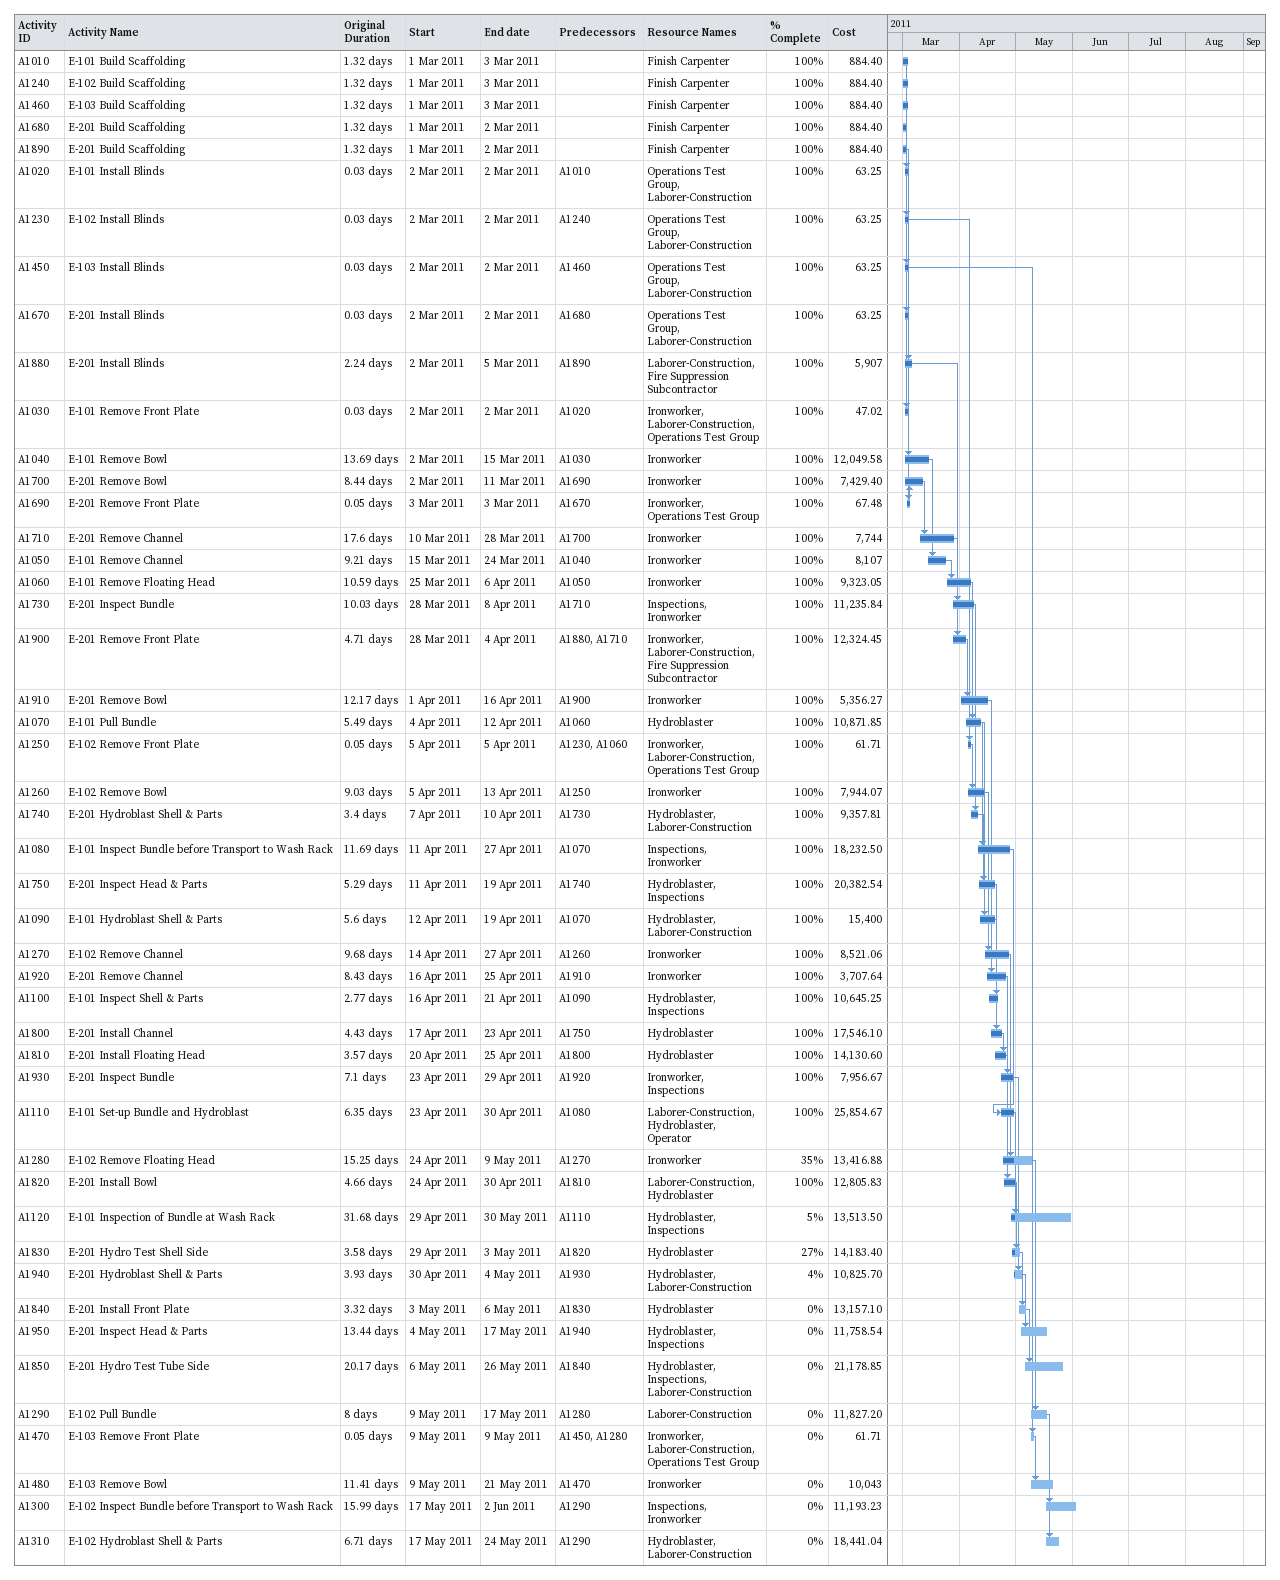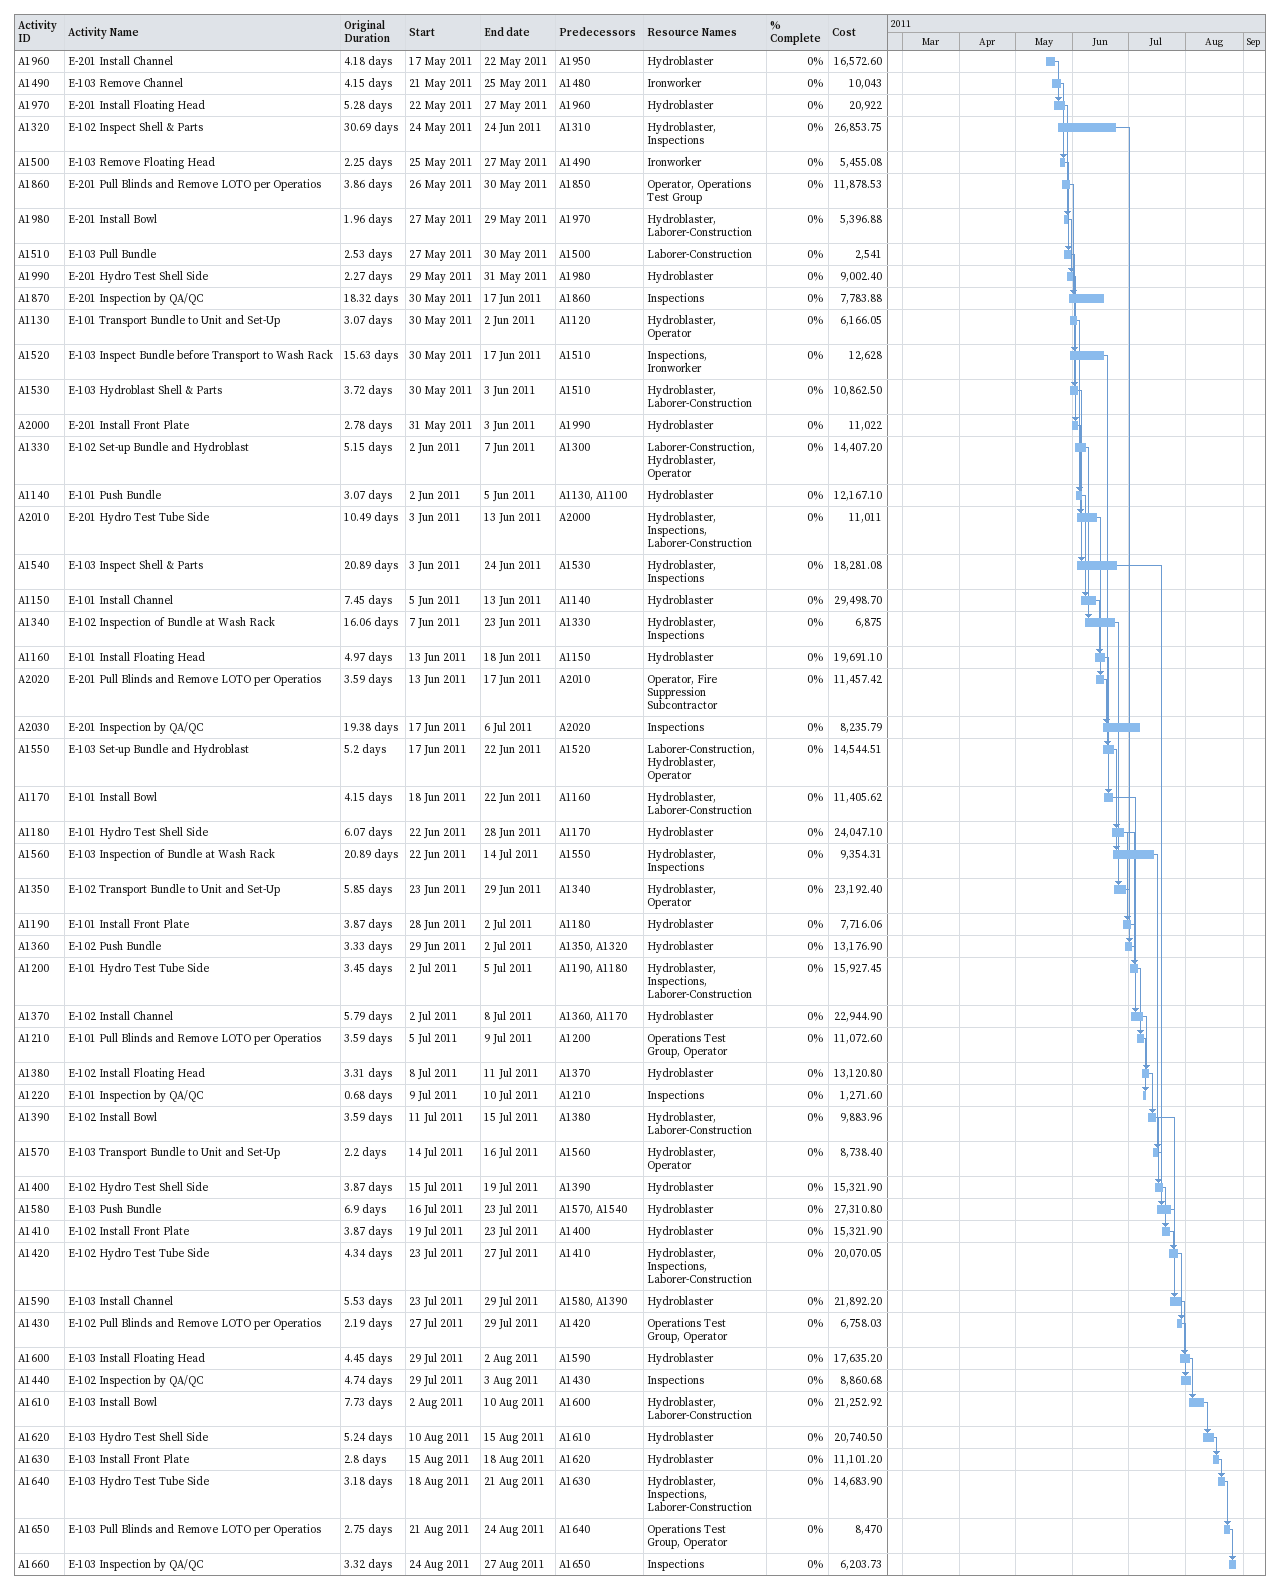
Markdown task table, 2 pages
| ID | Task | Original duration | Start | Finish | Predecessors | Resources | % complete | Cost |
|---|---|---|---|---|---|---|---|---|
| A1010 | E-101 Build Scaffolding | 1.32d | 2011-03-01 | 2011-03-03 |  | Finish Carpenter | 100 | 884.40 |
| A1240 | E-102 Build Scaffolding | 1.32d | 2011-03-01 | 2011-03-03 |  | Finish Carpenter | 100 | 884.40 |
| A1460 | E-103 Build Scaffolding | 1.32d | 2011-03-01 | 2011-03-03 |  | Finish Carpenter | 100 | 884.40 |
| A1680 | E-201 Build Scaffolding | 1.32d | 2011-03-01 | 2011-03-02 |  | Finish Carpenter | 100 | 884.40 |
| A1890 | E-201 Build Scaffolding | 1.32d | 2011-03-01 | 2011-03-02 |  | Finish Carpenter | 100 | 884.40 |
| A1020 | E-101 Install Blinds | 0.03d | 2011-03-02 | 2011-03-02 | A1010 | Operations Test Group, Laborer-Construction | 100 | 63.25 |
| A1230 | E-102 Install Blinds | 0.03d | 2011-03-02 | 2011-03-02 | A1240 | Operations Test Group, Laborer-Construction | 100 | 63.25 |
| A1450 | E-103 Install Blinds | 0.03d | 2011-03-02 | 2011-03-02 | A1460 | Operations Test Group, Laborer-Construction | 100 | 63.25 |
| A1670 | E-201 Install Blinds | 0.03d | 2011-03-02 | 2011-03-02 | A1680 | Operations Test Group, Laborer-Construction | 100 | 63.25 |
| A1880 | E-201 Install Blinds | 2.24d | 2011-03-02 | 2011-03-05 | A1890 | Laborer-Construction, Fire Suppression Subcontractor | 100 | 5907 |
| A1030 | E-101 Remove Front Plate | 0.03d | 2011-03-02 | 2011-03-02 | A1020 | Ironworker, Laborer-Construction, Operations Test Group | 100 | 47.02 |
| A1040 | E-101 Remove Bowl | 13.69d | 2011-03-02 | 2011-03-15 | A1030 | Ironworker | 100 | 12049.58 |
| A1700 | E-201 Remove Bowl | 8.44d | 2011-03-02 | 2011-03-11 | A1690 | Ironworker | 100 | 7429.40 |
| A1690 | E-201 Remove Front Plate | 0.05d | 2011-03-03 | 2011-03-03 | A1670 | Ironworker, Operations Test Group | 100 | 67.48 |
| A1710 | E-201 Remove Channel | 17.6d | 2011-03-10 | 2011-03-28 | A1700 | Ironworker | 100 | 7744 |
| A1050 | E-101 Remove Channel | 9.21d | 2011-03-15 | 2011-03-24 | A1040 | Ironworker | 100 | 8107 |
| A1060 | E-101 Remove Floating Head | 10.59d | 2011-03-25 | 2011-04-06 | A1050 | Ironworker | 100 | 9323.05 |
| A1730 | E-201 Inspect Bundle | 10.03d | 2011-03-28 | 2011-04-08 | A1710 | Inspections, Ironworker | 100 | 11235.84 |
| A1900 | E-201 Remove Front Plate | 4.71d | 2011-03-28 | 2011-04-04 | A1880, A1710 | Ironworker, Laborer-Construction, Fire Suppression Subcontractor | 100 | 12324.45 |
| A1910 | E-201 Remove Bowl | 12.17d | 2011-04-01 | 2011-04-16 | A1900 | Ironworker | 100 | 5356.27 |
| A1070 | E-101 Pull Bundle | 5.49d | 2011-04-04 | 2011-04-12 | A1060 | Hydroblaster | 100 | 10871.85 |
| A1250 | E-102 Remove Front Plate | 0.05d | 2011-04-05 | 2011-04-05 | A1230, A1060 | Ironworker, Laborer-Construction, Operations Test Group | 100 | 61.71 |
| A1260 | E-102 Remove Bowl | 9.03d | 2011-04-05 | 2011-04-13 | A1250 | Ironworker | 100 | 7944.07 |
| A1740 | E-201 Hydroblast Shell & Parts | 3.4d | 2011-04-07 | 2011-04-10 | A1730 | Hydroblaster, Laborer-Construction | 100 | 9357.81 |
| A1080 | E-101 Inspect Bundle before Transport to Wash Rack | 11.69d | 2011-04-11 | 2011-04-27 | A1070 | Inspections, Ironworker | 100 | 18232.50 |
| A1750 | E-201 Inspect Head & Parts | 5.29d | 2011-04-11 | 2011-04-19 | A1740 | Hydroblaster, Inspections | 100 | 20382.54 |
| A1090 | E-101 Hydroblast Shell & Parts | 5.6d | 2011-04-12 | 2011-04-19 | A1070 | Hydroblaster, Laborer-Construction | 100 | 15400 |
| A1270 | E-102 Remove Channel | 9.68d | 2011-04-14 | 2011-04-27 | A1260 | Ironworker | 100 | 8521.06 |
| A1920 | E-201 Remove Channel | 8.43d | 2011-04-16 | 2011-04-25 | A1910 | Ironworker | 100 | 3707.64 |
| A1100 | E-101 Inspect Shell & Parts | 2.77d | 2011-04-16 | 2011-04-21 | A1090 | Hydroblaster, Inspections | 100 | 10645.25 |
| A1800 | E-201 Install Channel | 4.43d | 2011-04-17 | 2011-04-23 | A1750 | Hydroblaster | 100 | 17546.10 |
| A1810 | E-201 Install Floating Head | 3.57d | 2011-04-20 | 2011-04-25 | A1800 | Hydroblaster | 100 | 14130.60 |
| A1930 | E-201 Inspect Bundle | 7.1d | 2011-04-23 | 2011-04-29 | A1920 | Ironworker, Inspections | 100 | 7956.67 |
| A1110 | E-101 Set-up Bundle and Hydroblast | 6.35d | 2011-04-23 | 2011-04-30 | A1080 | Laborer-Construction, Hydroblaster, Operator | 100 | 25854.67 |
| A1280 | E-102 Remove Floating Head | 15.25d | 2011-04-24 | 2011-05-09 | A1270 | Ironworker | 35 | 13416.88 |
| A1820 | E-201 Install Bowl | 4.66d | 2011-04-24 | 2011-04-30 | A1810 | Laborer-Construction, Hydroblaster | 100 | 12805.83 |
| A1120 | E-101 Inspection of Bundle at Wash Rack | 31.68d | 2011-04-29 | 2011-05-30 | A1110 | Hydroblaster, Inspections | 5 | 13513.50 |
| A1830 | E-201 Hydro Test Shell Side | 3.58d | 2011-04-29 | 2011-05-03 | A1820 | Hydroblaster | 27 | 14183.40 |
| A1940 | E-201 Hydroblast Shell & Parts | 3.93d | 2011-04-30 | 2011-05-04 | A1930 | Hydroblaster, Laborer-Construction | 4 | 10825.70 |
| A1840 | E-201 Install Front Plate | 3.32d | 2011-05-03 | 2011-05-06 | A1830 | Hydroblaster | 0 | 13157.10 |
| A1950 | E-201 Inspect Head & Parts | 13.44d | 2011-05-04 | 2011-05-17 | A1940 | Hydroblaster, Inspections | 0 | 11758.54 |
| A1850 | E-201 Hydro Test Tube Side | 20.17d | 2011-05-06 | 2011-05-26 | A1840 | Hydroblaster, Inspections, Laborer-Construction | 0 | 21178.85 |
| A1290 | E-102 Pull Bundle | 8d | 2011-05-09 | 2011-05-17 | A1280 | Laborer-Construction | 0 | 11827.20 |
| A1470 | E-103 Remove Front Plate | 0.05d | 2011-05-09 | 2011-05-09 | A1450, A1280 | Ironworker, Laborer-Construction, Operations Test Group | 0 | 61.71 |
| A1480 | E-103 Remove Bowl | 11.41d | 2011-05-09 | 2011-05-21 | A1470 | Ironworker | 0 | 10043 |
| A1300 | E-102 Inspect Bundle before Transport to Wash Rack | 15.99d | 2011-05-17 | 2011-06-02 | A1290 | Inspections, Ironworker | 0 | 11193.23 |
| A1310 | E-102 Hydroblast Shell & Parts | 6.71d | 2011-05-17 | 2011-05-24 | A1290 | Hydroblaster, Laborer-Construction | 0 | 18441.04 |
| A1960 | E-201 Install Channel | 4.18d | 2011-05-17 | 2011-05-22 | A1950 | Hydroblaster | 0 | 16572.60 |
| A1490 | E-103 Remove Channel | 4.15d | 2011-05-21 | 2011-05-25 | A1480 | Ironworker | 0 | 10043 |
| A1970 | E-201 Install Floating Head | 5.28d | 2011-05-22 | 2011-05-27 | A1960 | Hydroblaster | 0 | 20922 |
| A1320 | E-102 Inspect Shell & Parts | 30.69d | 2011-05-24 | 2011-06-24 | A1310 | Hydroblaster, Inspections | 0 | 26853.75 |
| A1500 | E-103 Remove Floating Head | 2.25d | 2011-05-25 | 2011-05-27 | A1490 | Ironworker | 0 | 5455.08 |
| A1860 | E-201 Pull Blinds and Remove LOTO per Operatios | 3.86d | 2011-05-26 | 2011-05-30 | A1850 | Operator, Operations Test Group | 0 | 11878.53 |
| A1980 | E-201 Install Bowl | 1.96d | 2011-05-27 | 2011-05-29 | A1970 | Hydroblaster, Laborer-Construction | 0 | 5396.88 |
| A1510 | E-103 Pull Bundle | 2.53d | 2011-05-27 | 2011-05-30 | A1500 | Laborer-Construction | 0 | 2541 |
| A1990 | E-201 Hydro Test Shell Side | 2.27d | 2011-05-29 | 2011-05-31 | A1980 | Hydroblaster | 0 | 9002.40 |
| A1870 | E-201 Inspection by QA/QC | 18.32d | 2011-05-30 | 2011-06-17 | A1860 | Inspections | 0 | 7783.88 |
| A1130 | E-101 Transport Bundle to Unit and Set-Up | 3.07d | 2011-05-30 | 2011-06-02 | A1120 | Hydroblaster, Operator | 0 | 6166.05 |
| A1520 | E-103 Inspect Bundle before Transport to Wash Rack | 15.63d | 2011-05-30 | 2011-06-17 | A1510 | Inspections, Ironworker | 0 | 12628 |
| A1530 | E-103 Hydroblast Shell & Parts | 3.72d | 2011-05-30 | 2011-06-03 | A1510 | Hydroblaster, Laborer-Construction | 0 | 10862.50 |
| A2000 | E-201 Install Front Plate | 2.78d | 2011-05-31 | 2011-06-03 | A1990 | Hydroblaster | 0 | 11022 |
| A1330 | E-102 Set-up Bundle and Hydroblast | 5.15d | 2011-06-02 | 2011-06-07 | A1300 | Laborer-Construction, Hydroblaster, Operator | 0 | 14407.20 |
| A1140 | E-101 Push Bundle | 3.07d | 2011-06-02 | 2011-06-05 | A1130, A1100 | Hydroblaster | 0 | 12167.10 |
| A2010 | E-201 Hydro Test Tube Side | 10.49d | 2011-06-03 | 2011-06-13 | A2000 | Hydroblaster, Inspections, Laborer-Construction | 0 | 11011 |
| A1540 | E-103 Inspect Shell & Parts | 20.89d | 2011-06-03 | 2011-06-24 | A1530 | Hydroblaster, Inspections | 0 | 18281.08 |
| A1150 | E-101 Install Channel | 7.45d | 2011-06-05 | 2011-06-13 | A1140 | Hydroblaster | 0 | 29498.70 |
| A1340 | E-102 Inspection of Bundle at Wash Rack | 16.06d | 2011-06-07 | 2011-06-23 | A1330 | Hydroblaster, Inspections | 0 | 6875 |
| A1160 | E-101 Install Floating Head | 4.97d | 2011-06-13 | 2011-06-18 | A1150 | Hydroblaster | 0 | 19691.10 |
| A2020 | E-201 Pull Blinds and Remove LOTO per Operatios | 3.59d | 2011-06-13 | 2011-06-17 | A2010 | Operator, Fire Suppression Subcontractor | 0 | 11457.42 |
| A2030 | E-201 Inspection by QA/QC | 19.38d | 2011-06-17 | 2011-07-06 | A2020 | Inspections | 0 | 8235.79 |
| A1550 | E-103 Set-up Bundle and Hydroblast | 5.2d | 2011-06-17 | 2011-06-22 | A1520 | Laborer-Construction, Hydroblaster, Operator | 0 | 14544.51 |
| A1170 | E-101 Install Bowl | 4.15d | 2011-06-18 | 2011-06-22 | A1160 | Hydroblaster, Laborer-Construction | 0 | 11405.62 |
| A1180 | E-101 Hydro Test Shell Side | 6.07d | 2011-06-22 | 2011-06-28 | A1170 | Hydroblaster | 0 | 24047.10 |
| A1560 | E-103 Inspection of Bundle at Wash Rack | 20.89d | 2011-06-22 | 2011-07-14 | A1550 | Hydroblaster, Inspections | 0 | 9354.31 |
| A1350 | E-102 Transport Bundle to Unit and Set-Up | 5.85d | 2011-06-23 | 2011-06-29 | A1340 | Hydroblaster, Operator | 0 | 23192.40 |
| A1190 | E-101 Install Front Plate | 3.87d | 2011-06-28 | 2011-07-02 | A1180 | Hydroblaster | 0 | 7716.06 |
| A1360 | E-102 Push Bundle | 3.33d | 2011-06-29 | 2011-07-02 | A1350, A1320 | Hydroblaster | 0 | 13176.90 |
| A1200 | E-101 Hydro Test Tube Side | 3.45d | 2011-07-02 | 2011-07-05 | A1190, A1180 | Hydroblaster, Inspections, Laborer-Construction | 0 | 15927.45 |
| A1370 | E-102 Install Channel | 5.79d | 2011-07-02 | 2011-07-08 | A1360, A1170 | Hydroblaster | 0 | 22944.90 |
| A1210 | E-101 Pull Blinds and Remove LOTO per Operatios | 3.59d | 2011-07-05 | 2011-07-09 | A1200 | Operations Test Group, Operator | 0 | 11072.60 |
| A1380 | E-102 Install Floating Head | 3.31d | 2011-07-08 | 2011-07-11 | A1370 | Hydroblaster | 0 | 13120.80 |
| A1220 | E-101 Inspection by QA/QC | 0.68d | 2011-07-09 | 2011-07-10 | A1210 | Inspections | 0 | 1271.60 |
| A1390 | E-102 Install Bowl | 3.59d | 2011-07-11 | 2011-07-15 | A1380 | Hydroblaster, Laborer-Construction | 0 | 9883.96 |
| A1570 | E-103 Transport Bundle to Unit and Set-Up | 2.2d | 2011-07-14 | 2011-07-16 | A1560 | Hydroblaster, Operator | 0 | 8738.40 |
| A1400 | E-102 Hydro Test Shell Side | 3.87d | 2011-07-15 | 2011-07-19 | A1390 | Hydroblaster | 0 | 15321.90 |
| A1580 | E-103 Push Bundle | 6.9d | 2011-07-16 | 2011-07-23 | A1570, A1540 | Hydroblaster | 0 | 27310.80 |
| A1410 | E-102 Install Front Plate | 3.87d | 2011-07-19 | 2011-07-23 | A1400 | Hydroblaster | 0 | 15321.90 |
| A1420 | E-102 Hydro Test Tube Side | 4.34d | 2011-07-23 | 2011-07-27 | A1410 | Hydroblaster, Inspections, Laborer-Construction | 0 | 20070.05 |
| A1590 | E-103 Install Channel | 5.53d | 2011-07-23 | 2011-07-29 | A1580, A1390 | Hydroblaster | 0 | 21892.20 |
| A1430 | E-102 Pull Blinds and Remove LOTO per Operatios | 2.19d | 2011-07-27 | 2011-07-29 | A1420 | Operations Test Group, Operator | 0 | 6758.03 |
| A1600 | E-103 Install Floating Head | 4.45d | 2011-07-29 | 2011-08-02 | A1590 | Hydroblaster | 0 | 17635.20 |
| A1440 | E-102 Inspection by QA/QC | 4.74d | 2011-07-29 | 2011-08-03 | A1430 | Inspections | 0 | 8860.68 |
| A1610 | E-103 Install Bowl | 7.73d | 2011-08-02 | 2011-08-10 | A1600 | Hydroblaster, Laborer-Construction | 0 | 21252.92 |
| A1620 | E-103 Hydro Test Shell Side | 5.24d | 2011-08-10 | 2011-08-15 | A1610 | Hydroblaster | 0 | 20740.50 |
| A1630 | E-103 Install Front Plate | 2.8d | 2011-08-15 | 2011-08-18 | A1620 | Hydroblaster | 0 | 11101.20 |
| A1640 | E-103 Hydro Test Tube Side | 3.18d | 2011-08-18 | 2011-08-21 | A1630 | Hydroblaster, Inspections, Laborer-Construction | 0 | 14683.90 |
| A1650 | E-103 Pull Blinds and Remove LOTO per Operatios | 2.75d | 2011-08-21 | 2011-08-24 | A1640 | Operations Test Group, Operator | 0 | 8470 |
| A1660 | E-103 Inspection by QA/QC | 3.32d | 2011-08-24 | 2011-08-27 | A1650 | Inspections | 0 | 6203.73 |
